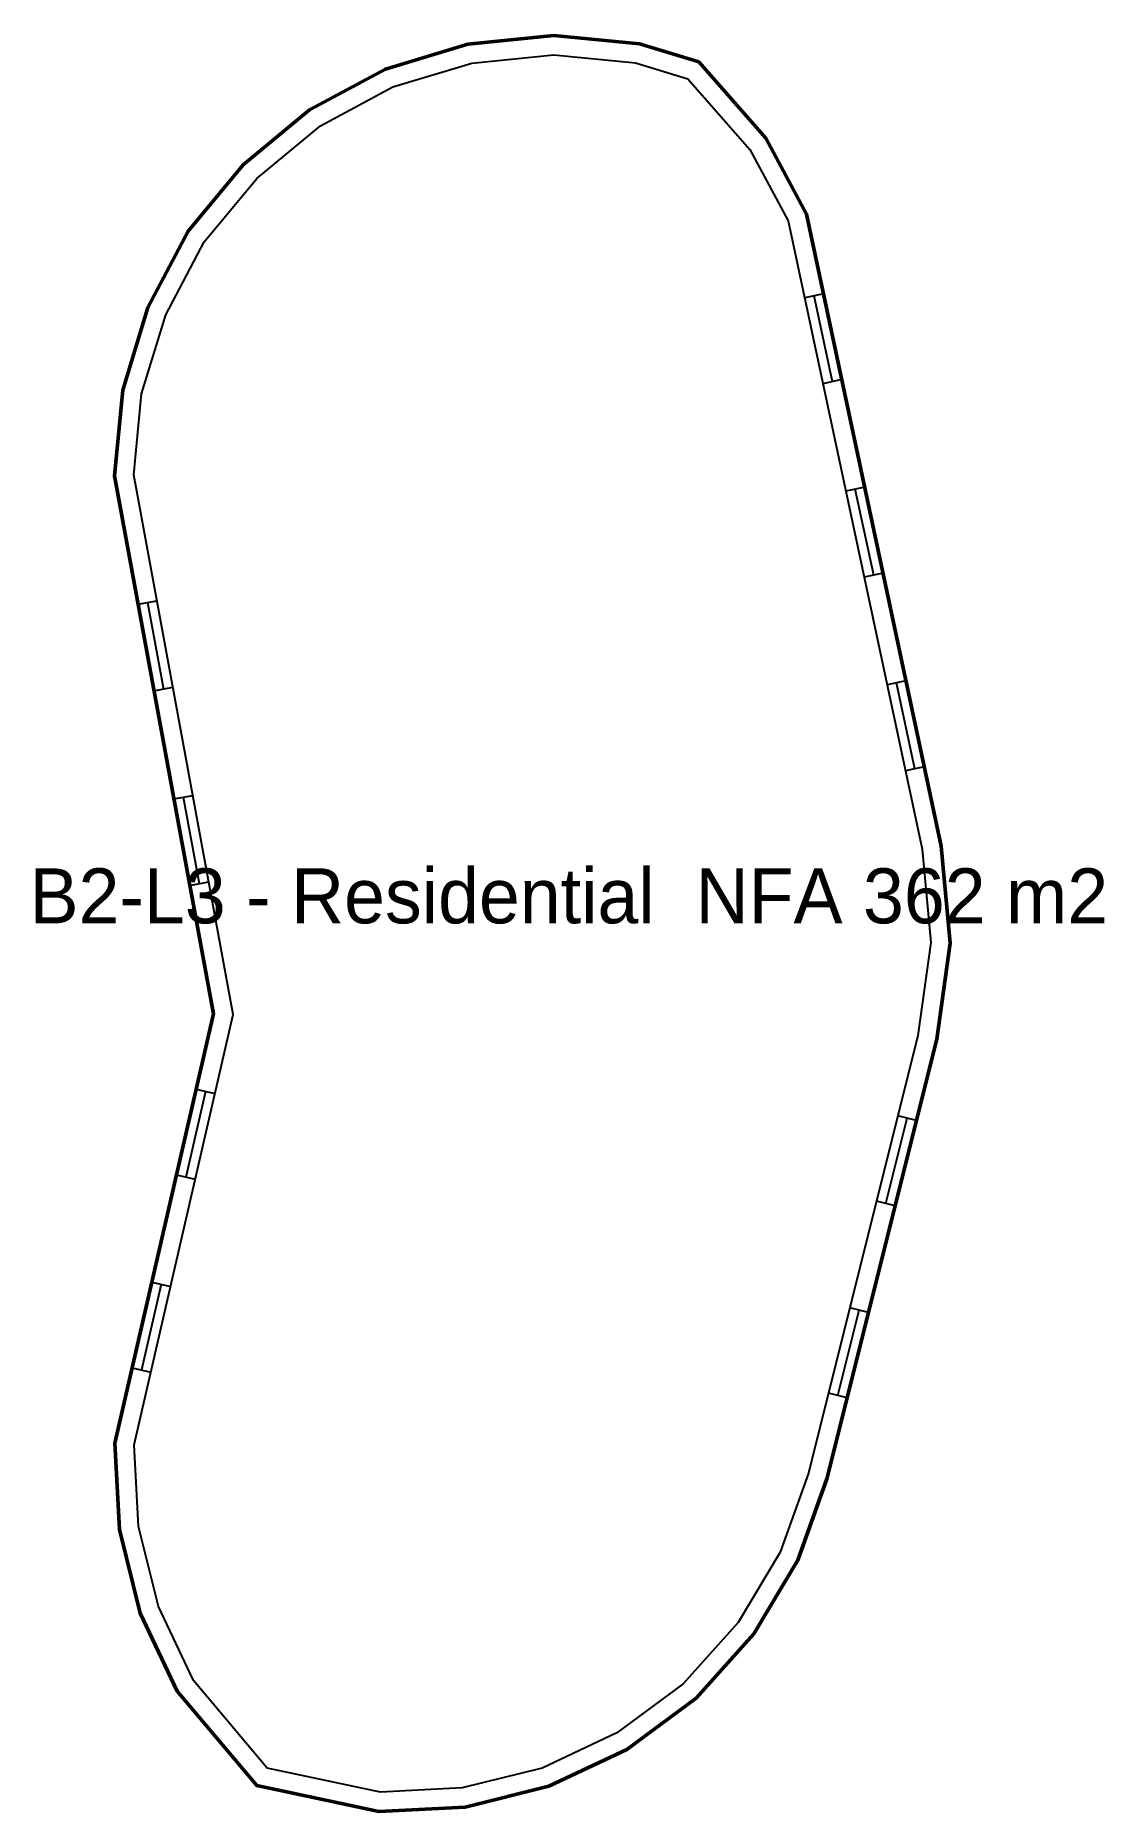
# Model space of a CAD drawing. Header units: metres. Extents: x 83.6 to 103, y -51.3 to -19.
import ezdxf
from ezdxf.enums import TextEntityAlignment as Align

# ---------------------------------------------------------------- set-up
doc = ezdxf.new("R2010")
doc.units = ezdxf.units.M
for name, color, linetype in [('TEXT', 250, 'Continuous'), ('WALL', 7, 'Continuous'), ('WINDOW', 5, 'Continuous')]:
    doc.layers.add(name, color=color, linetype=linetype)

msp = doc.modelspace()

# ---------------------------------------------------------------- linework, layer by layer
at = {"layer": 'WALL', "lineweight": 50}
msp.add_lwpolyline([(85, -27.01), (86.8, -36.8), (85.01, -44.61), (85.09, -46.18), (85.47, -47.7), (86.14, -49.12), (87.59, -50.84), (89.81, -51.31), (91.38, -51.23), (92.9, -50.85), (94.32, -50.18), (95.58, -49.25), (96.63, -48.08), (97.43, -46.74), (97.96, -45.26), (99.96, -37.26), (100.2, -35.51), (100.04, -33.75), (97.59, -22.25), (96.85, -20.87), (95.63, -19.48), (94.55, -19.15), (92.99, -19), (91.43, -19.16), (89.93, -19.61), (88.55, -20.35), (87.34, -21.35), (86.34, -22.56), (85.61, -23.95), (85.15, -25.45)], close=True, dxfattribs=at)
at = {"layer": 'WALL'}
msp.add_lwpolyline([(85.353, -26.995), (85.495, -25.519), (85.935, -24.084), (86.633, -22.755), (87.589, -21.599), (88.746, -20.642), (90.064, -19.935), (91.499, -19.505), (92.991, -19.352), (94.481, -19.495), (95.433, -19.786), (96.56, -21.071), (97.258, -22.372), (99.693, -33.802), (99.848, -35.502), (99.616, -37.194), (97.625, -45.158), (97.112, -46.59), (96.347, -47.871), (95.343, -48.99), (94.14, -49.878), (92.782, -50.519), (91.328, -50.882), (89.838, -50.958), (87.78, -50.522), (86.437, -48.929), (85.801, -47.582), (85.438, -46.128), (85.362, -44.641), (87.157, -36.808), (85.353, -26.995)], close=True, dxfattribs=at)
at = {"layer": 'WINDOW'}
for p, q in [((97.898, -23.697), (97.556, -23.77)), ((98.06, -25.298), (97.727, -23.733)), ((98.232, -25.261), (97.889, -25.334)), ((98.648, -27.218), (98.306, -27.29)), ((98.811, -28.819), (98.477, -27.254)), ((98.982, -28.782), (98.639, -28.855)), ((85.43, -29.348), (85.774, -29.285)), ((85.602, -29.316), (85.891, -30.89)), ((85.719, -30.921), (86.063, -30.858)), ((99.398, -30.739), (99.056, -30.811)), ((99.561, -32.34), (99.227, -30.775)), ((99.732, -32.303), (99.389, -32.376)), ((86.081, -32.889), (86.425, -32.825)), ((86.253, -32.857), (86.542, -34.43)), ((86.37, -34.462), (86.714, -34.399)), ((86.656, -38.21), (86.299, -39.769)), ((86.486, -38.171), (86.827, -38.249)), ((99.033, -40.247), (99.421, -38.695)), ((99.591, -38.738), (99.251, -38.653)), ((86.128, -39.73), (86.47, -39.808)), ((99.203, -40.29), (98.863, -40.205)), ((85.682, -41.68), (86.023, -41.758)), ((85.852, -41.719), (85.495, -43.278)), ((98.16, -43.74), (98.548, -42.188)), ((98.717, -42.23), (98.378, -42.145)), ((85.324, -43.239), (85.665, -43.317)), ((98.329, -43.782), (97.99, -43.697))]:
    msp.add_line(p, q, dxfattribs=at)

# ---------------------------------------------------------------- texts
at = {"layer": 'TEXT'}
msp.add_text('B2-L3 - Residential  NFA 362 m2', height=1, dxfattribs=at).set_placement((93.266, -34.652), align=Align.MIDDLE_CENTER)

doc.saveas('drawing.dxf')
